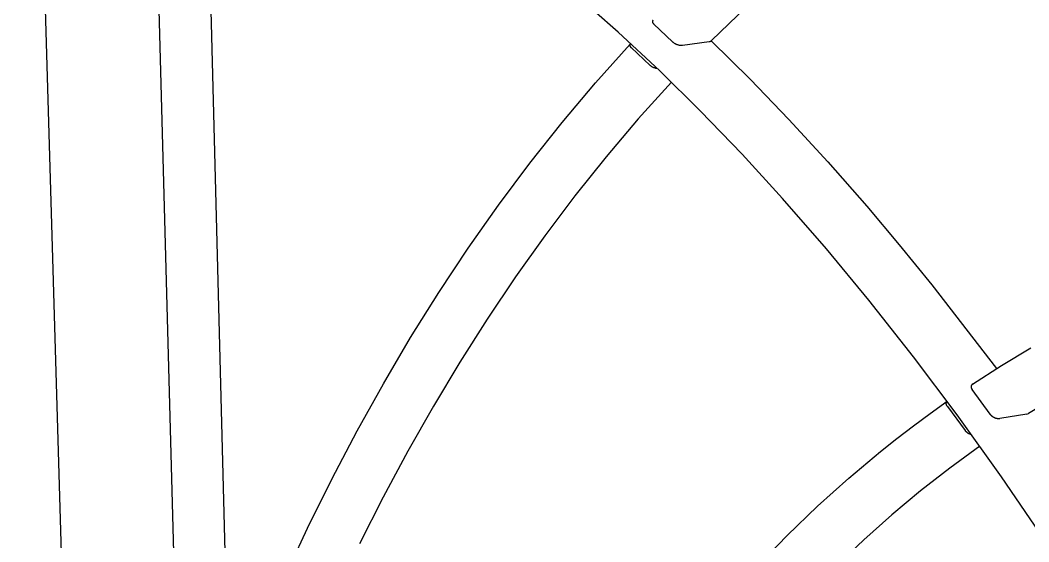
# Model space of a CAD drawing. Header units: millimetres. Extents: x -1576 to 3664, y -445 to 3215.
# Drawn here: x -696.3 to -353.6, y 567.4 to 744.7 of the extents above; entities that cross this region are included whole.
import ezdxf

# ---------------------------------------------------------------- set-up
doc = ezdxf.new("R2010")
doc.units = ezdxf.units.MM
doc.header["$MEASUREMENT"] = 0
doc.layers.add('Utwórz2D linie widoczne', color=7, linetype='Continuous', true_color=0x000000)

msp = doc.modelspace()

# ---------------------------------------------------------------- linework, layer by layer
at = {"layer": 'Utwórz2D linie widoczne'}
for p, q in [((-679.07, 457.48), (-696.29, 1038.67)), ((-641.68, 474.88), (-656.8, 1034.65)), ((-633.63, 830.26), (-625.37, 510.31)), ((-493.07, 740.55), (-501.33, 747.89)), ((-449.61, 749.11), (-461.35, 737.71)), ((-481.46, 744.3), (-481.47, 744.27)), ((-481.47, 744.27), (-481.47, 744.24)), ((-481.47, 744.24), (-481.47, 744.21)), ((-481.47, 744.21), (-481.47, 744.18)), ((-481.47, 744.18), (-481.47, 744.15)), ((-481.47, 744.15), (-481.47, 744.12)), ((-481.47, 744.12), (-481.47, 744.09)), ((-481.45, 744.36), (-481.46, 744.33)), ((-481.46, 744.33), (-481.46, 744.3)), ((-481.47, 744.09), (-481.46, 744.06)), ((-481.46, 744.06), (-481.46, 744.03)), ((-481.46, 744.03), (-481.45, 744)), ((-481.44, 744.39), (-481.45, 744.36)), ((-481.45, 744), (-481.44, 743.97)), ((-481.43, 744.45), (-481.44, 744.42)), ((-481.44, 744.42), (-481.44, 744.39)), ((-481.44, 743.97), (-481.44, 743.94)), ((-481.44, 743.94), (-481.43, 743.92)), ((-481.42, 744.47), (-481.43, 744.45)), ((-481.43, 743.92), (-481.42, 743.89)), ((-481.41, 744.5), (-481.42, 744.47)), ((-481.42, 743.89), (-481.41, 743.86)), ((-481.4, 744.53), (-481.41, 744.5)), ((-481.41, 743.86), (-481.4, 743.83)), ((-481.38, 744.56), (-481.4, 744.53)), ((-481.4, 743.83), (-481.38, 743.8)), ((-481.37, 744.58), (-481.38, 744.56)), ((-481.38, 743.8), (-481.37, 743.78)), ((-481.36, 744.61), (-481.37, 744.58)), ((-481.37, 743.78), (-481.36, 743.75)), ((-481.34, 744.64), (-481.36, 744.61)), ((-481.36, 743.75), (-481.34, 743.73)), ((-481.33, 744.66), (-481.34, 744.64)), ((-481.34, 743.73), (-481.32, 743.7)), ((-481.32, 743.7), (-481.31, 743.68)), ((-478.95, 727.4), (-493.07, 740.55)), ((-481.31, 743.68), (-481.29, 743.65)), ((-481.29, 743.65), (-481.27, 743.63)), ((-481.27, 743.63), (-481.25, 743.61)), ((-481.25, 743.61), (-481.23, 743.58)), ((-481.23, 743.58), (-481.21, 743.56)), ((-481.21, 743.56), (-481.19, 743.54)), ((-481.19, 743.54), (-481.17, 743.52)), ((-481.17, 743.52), (-481.14, 743.5)), ((-481.14, 743.5), (-481.12, 743.48)), ((-481.12, 743.48), (-481.1, 743.47)), ((-481.1, 743.47), (-481.07, 743.45)), ((-481.07, 743.45), (-481.05, 743.43)), ((-481.05, 743.43), (-474.53, 737.24)), ((-474.53, 737.24), (-474.41, 737.14)), ((-474.41, 737.14), (-474.29, 737.04)), ((-474.29, 737.04), (-474.16, 736.95)), ((-474.16, 736.95), (-474.03, 736.86)), ((-474.03, 736.86), (-473.9, 736.78)), ((-471.2, 736.15), (-462.15, 737.38)), ((-462.15, 737.38), (-462.1, 737.39)), ((-462.1, 737.39), (-462.05, 737.39)), ((-462.05, 737.39), (-462, 737.4)), ((-462, 737.4), (-461.96, 737.41)), ((-461.96, 737.41), (-461.91, 737.42)), ((-461.91, 737.42), (-461.86, 737.44)), ((-461.86, 737.44), (-461.81, 737.45)), ((-461.81, 737.45), (-461.77, 737.47)), ((-461.77, 737.47), (-461.72, 737.49)), ((-461.72, 737.49), (-461.68, 737.51)), ((-461.68, 737.51), (-461.63, 737.53)), ((-461.63, 737.53), (-461.59, 737.55)), ((-461.59, 737.55), (-461.55, 737.57)), ((-461.55, 737.57), (-461.5, 737.6)), ((-461.51, 737.59), (-448.3, 724.56)), ((-461.5, 737.6), (-461.46, 737.63)), ((-461.46, 737.63), (-461.42, 737.65)), ((-461.42, 737.65), (-461.38, 737.68)), ((-461.38, 737.68), (-461.35, 737.71)), ((-500.79, 723.41), (-489.05, 736.49)), ((-489.17, 736.23), (-489.18, 736.22)), ((-489.18, 736.22), (-489.18, 736.21)), ((-489.18, 736.21), (-489.18, 736.2)), ((-489.18, 736.2), (-489.18, 736.19)), ((-489.18, 736.19), (-489.18, 736.18)), ((-489.18, 736.18), (-489.18, 736.17)), ((-489.18, 736.17), (-489.18, 736.16)), ((-489.18, 736.16), (-489.18, 736.15)), ((-489.18, 736.15), (-489.18, 736.14)), ((-489.18, 736.14), (-489.18, 736.13)), ((-489.18, 736.13), (-489.18, 736.11)), ((-489.18, 736.11), (-489.18, 736.09)), ((-489.18, 736.09), (-489.18, 736.07)), ((-489.18, 736.07), (-489.18, 736.06)), ((-489.18, 736.06), (-489.18, 736.05)), ((-489.18, 736.05), (-489.18, 736.04)), ((-489.18, 736.04), (-489.17, 736.02)), ((-489.16, 736.27), (-489.17, 736.26)), ((-489.17, 736.26), (-489.17, 736.25)), ((-489.17, 736.25), (-489.17, 736.24)), ((-489.17, 736.24), (-489.17, 736.23)), ((-489.17, 736.02), (-489.17, 735.99)), ((-489.17, 735.99), (-489.16, 735.97)), ((-489.15, 736.31), (-489.16, 736.3)), ((-489.16, 736.3), (-489.16, 736.28)), ((-489.16, 736.28), (-489.16, 736.27)), ((-489.16, 735.97), (-489.16, 735.95)), ((-489.16, 735.95), (-489.15, 735.92)), ((-489.14, 736.34), (-489.15, 736.33)), ((-489.15, 736.33), (-489.15, 736.32)), ((-489.15, 736.32), (-489.15, 736.31)), ((-489.15, 735.92), (-489.14, 735.9)), ((-489.13, 736.36), (-489.14, 736.35)), ((-489.14, 736.35), (-489.14, 736.34)), ((-489.14, 735.9), (-489.14, 735.88)), ((-489.14, 735.88), (-489.13, 735.85)), ((-489.12, 736.38), (-489.13, 736.37)), ((-489.13, 736.37), (-489.13, 736.36)), ((-489.13, 736.36), (-489.13, 736.36)), ((-489.13, 735.85), (-489.12, 735.83)), ((-489.11, 736.4), (-489.12, 736.39)), ((-489.12, 736.39), (-489.12, 736.38)), ((-489.12, 735.83), (-489.11, 735.81)), ((-489.1, 736.42), (-489.11, 736.41)), ((-489.11, 736.41), (-489.11, 736.4)), ((-489.11, 735.81), (-489.09, 735.78)), ((-489.09, 736.43), (-489.1, 736.42)), ((-489.08, 736.45), (-489.09, 736.44)), ((-489.09, 736.44), (-489.09, 736.43)), ((-489.09, 735.78), (-489.08, 735.76)), ((-489.07, 736.46), (-489.08, 736.45)), ((-489.08, 735.76), (-489.07, 735.74)), ((-489.06, 736.48), (-489.07, 736.47)), ((-489.07, 736.47), (-489.07, 736.46)), ((-489.07, 735.74), (-489.06, 735.71)), ((-489.05, 736.49), (-489.06, 736.48)), ((-489.06, 735.71), (-489.04, 735.69)), ((-489.04, 736.51), (-489.05, 736.49)), ((-489.02, 736.52), (-489.04, 736.51)), ((-489.04, 735.69), (-489.03, 735.67)), ((-489.03, 735.67), (-489.01, 735.64)), ((-489, 736.54), (-489.02, 736.52)), ((-489.01, 735.64), (-488.99, 735.62)), ((-488.99, 736.56), (-489, 736.54)), ((-488.97, 736.57), (-488.99, 736.56)), ((-488.99, 735.62), (-488.98, 735.59)), ((-488.98, 735.59), (-488.96, 735.57)), ((-488.95, 736.59), (-488.97, 736.57)), ((-488.96, 735.57), (-488.92, 735.53)), ((-488.93, 736.61), (-488.95, 736.59)), ((-488.91, 736.62), (-488.93, 736.61)), ((-488.92, 735.53), (-488.9, 735.5)), ((-488.89, 736.63), (-488.91, 736.62)), ((-488.9, 735.5), (-488.88, 735.48)), ((-488.87, 736.65), (-488.89, 736.63)), ((-488.88, 735.48), (-488.83, 735.43)), ((-488.85, 736.66), (-488.87, 736.65)), ((-488.82, 736.67), (-488.85, 736.66)), ((-488.83, 735.43), (-488.79, 735.38)), ((-488.79, 735.38), (-488.74, 735.33)), ((-488.74, 735.33), (-482.27, 729.27)), ((-473.9, 736.78), (-473.76, 736.7)), ((-473.76, 736.7), (-473.62, 736.63)), ((-473.62, 736.63), (-473.48, 736.56)), ((-473.48, 736.56), (-473.34, 736.5)), ((-473.34, 736.5), (-473.2, 736.44)), ((-473.2, 736.44), (-473.05, 736.38)), ((-473.05, 736.38), (-472.9, 736.34)), ((-472.9, 736.34), (-472.75, 736.29)), ((-472.75, 736.29), (-472.6, 736.26)), ((-472.6, 736.26), (-472.44, 736.22)), ((-472.44, 736.22), (-472.29, 736.19)), ((-472.29, 736.19), (-472.14, 736.17)), ((-472.14, 736.17), (-471.98, 736.16)), ((-471.98, 736.16), (-471.82, 736.14)), ((-471.82, 736.14), (-471.67, 736.14)), ((-471.67, 736.14), (-471.51, 736.14)), ((-471.51, 736.14), (-471.35, 736.14)), ((-471.35, 736.14), (-471.2, 736.15)), ((-482.15, 729.18), (-482.27, 729.27)), ((-482.04, 729.09), (-482.15, 729.18)), ((-481.91, 729), (-482.04, 729.09)), ((-481.79, 728.92), (-481.91, 729)), ((-481.66, 728.84), (-481.79, 728.92)), ((-481.53, 728.76), (-481.66, 728.84)), ((-481.4, 728.69), (-481.53, 728.76)), ((-481.26, 728.63), (-481.4, 728.69)), ((-481.12, 728.57), (-481.26, 728.63)), ((-480.98, 728.51), (-481.12, 728.57)), ((-480.84, 728.46), (-480.98, 728.51)), ((-480.7, 728.41), (-480.84, 728.46)), ((-480.55, 728.37), (-480.7, 728.41)), ((-480.41, 728.33), (-480.55, 728.37)), ((-480.26, 728.29), (-480.41, 728.33)), ((-480.11, 728.27), (-480.26, 728.29)), ((-479.97, 728.24), (-480.11, 728.27)), ((-479.82, 728.22), (-479.97, 728.24)), ((-465.2, 713.86), (-478.95, 727.4)), ((-512.15, 709.93), (-500.79, 723.41)), ((-475, 723.58), (-486.27, 711.09)), ((-448.3, 724.56), (-435.08, 710.85)), ((-451.03, 699.14), (-465.2, 713.86)), ((-523.16, 696.05), (-512.15, 709.93)), ((-486.27, 711.09), (-497.2, 698.22)), ((-435.08, 710.85), (-421.86, 696.48)), ((-437.24, 684.07), (-451.03, 699.14)), ((-533.8, 681.79), (-523.16, 696.05)), ((-497.2, 698.22), (-507.8, 684.97)), ((-421.86, 696.48), (-408.64, 681.43)), ((-507.8, 684.97), (-518.06, 671.37)), ((-422.38, 666.99), (-437.24, 684.07)), ((-544.09, 667.15), (-533.8, 681.79)), ((-408.64, 681.43), (-397.58, 668.31)), ((-518.06, 671.37), (-528, 657.4)), ((-397.58, 668.31), (-386.54, 654.73)), ((-554.04, 652.15), (-544.09, 667.15)), ((-407.94, 649.54), (-422.38, 666.99)), ((-528, 657.4), (-537.62, 643.09)), ((-386.54, 654.73), (-364.57, 626.22)), ((-563.64, 636.79), (-554.04, 652.15)), ((-392.71, 630.2), (-407.94, 649.54)), ((-537.62, 643.09), (-546.91, 628.44)), ((-572.9, 621.09), (-563.64, 636.79)), ((-362.91, 627.27), (-352.89, 633.25)), ((-546.91, 628.44), (-555.9, 613.47)), ((-377.93, 610.51), (-392.71, 630.2)), ((-372.74, 620.97), (-362.91, 627.27)), ((-581.82, 605.05), (-572.9, 621.09)), ((-373.15, 620.33), (-373.16, 620.29)), ((-373.14, 620.37), (-373.15, 620.33)), ((-373.12, 620.41), (-373.14, 620.37)), ((-373.11, 620.45), (-373.12, 620.41)), ((-373.09, 620.49), (-373.11, 620.45)), ((-373.07, 620.53), (-373.09, 620.49)), ((-373.06, 620.57), (-373.07, 620.53)), ((-373.04, 620.61), (-373.06, 620.57)), ((-373.01, 620.65), (-373.04, 620.61)), ((-372.99, 620.68), (-373.01, 620.65)), ((-372.97, 620.72), (-372.99, 620.68)), ((-372.94, 620.76), (-372.97, 620.72)), ((-372.92, 620.79), (-372.94, 620.76)), ((-372.89, 620.82), (-372.92, 620.79)), ((-372.86, 620.86), (-372.89, 620.82)), ((-372.83, 620.89), (-372.86, 620.86)), ((-372.8, 620.92), (-372.83, 620.89)), ((-372.77, 620.95), (-372.8, 620.92)), ((-372.74, 620.97), (-372.77, 620.95)), ((-373.18, 620.12), (-373.19, 620.08)), ((-373.19, 620.08), (-373.19, 620.03)), ((-373.19, 620.03), (-373.19, 619.99)), ((-373.19, 619.99), (-373.19, 619.95)), ((-373.19, 619.95), (-373.18, 619.91)), ((-373.17, 620.21), (-373.18, 620.16)), ((-373.18, 620.16), (-373.18, 620.12)), ((-373.18, 619.91), (-373.18, 619.86)), ((-373.18, 619.86), (-373.17, 619.82)), ((-373.16, 620.29), (-373.17, 620.25)), ((-373.17, 620.25), (-373.17, 620.21)), ((-373.17, 619.82), (-373.17, 619.78)), ((-373.17, 619.78), (-373.16, 619.74)), ((-373.16, 619.74), (-373.15, 619.69)), ((-373.15, 619.69), (-373.13, 619.65)), ((-373.13, 619.65), (-373.12, 619.61)), ((-373.12, 619.61), (-373.11, 619.57)), ((-373.11, 619.57), (-373.09, 619.53)), ((-373.09, 619.53), (-373.07, 619.49)), ((-373.07, 619.49), (-373.05, 619.45)), ((-373.05, 619.45), (-373.03, 619.41)), ((-373.03, 619.41), (-373.01, 619.38)), ((-373.01, 619.38), (-372.99, 619.34)), ((-372.99, 619.34), (-372.97, 619.31)), ((-372.97, 619.31), (-372.94, 619.27)), ((-372.94, 619.27), (-372.91, 619.24)), ((-372.91, 619.24), (-372.89, 619.2)), ((-372.89, 619.2), (-372.86, 619.17)), ((-372.86, 619.17), (-372.83, 619.14)), ((-372.83, 619.14), (-372.8, 619.11)), ((-366.75, 610.76), (-372.8, 619.11)), ((-343.62, 617.1), (-353.68, 610.96)), ((-555.9, 613.47), (-564.56, 598.17)), ((-387.09, 611.02), (-381.33, 615.13)), ((-381.63, 614.31), (-381.62, 614.35)), ((-381.62, 614.27), (-381.63, 614.31)), ((-381.62, 614.44), (-381.61, 614.49)), ((-381.62, 614.4), (-381.62, 614.44)), ((-381.62, 614.35), (-381.62, 614.4)), ((-381.62, 614.22), (-381.62, 614.27)), ((-381.62, 614.18), (-381.62, 614.22)), ((-381.61, 614.13), (-381.62, 614.18)), ((-381.61, 614.53), (-381.6, 614.57)), ((-381.61, 614.49), (-381.61, 614.53)), ((-381.61, 614.09), (-381.61, 614.13)), ((-381.6, 614.05), (-381.61, 614.09)), ((-381.6, 614.57), (-381.59, 614.61)), ((-381.59, 614), (-381.6, 614.05)), ((-381.59, 614.61), (-381.58, 614.66)), ((-381.58, 613.96), (-381.59, 614)), ((-381.58, 614.66), (-381.56, 614.7)), ((-381.57, 613.92), (-381.58, 613.96)), ((-381.55, 613.88), (-381.57, 613.92)), ((-381.56, 614.7), (-381.55, 614.74)), ((-381.55, 614.74), (-381.53, 614.78)), ((-381.54, 613.84), (-381.55, 613.88)), ((-381.52, 613.8), (-381.54, 613.84)), ((-381.53, 614.78), (-381.51, 614.82)), ((-381.5, 613.76), (-381.52, 613.8)), ((-381.51, 614.82), (-381.5, 614.86)), ((-381.5, 614.86), (-381.48, 614.9)), ((-381.48, 613.72), (-381.5, 613.76)), ((-381.48, 614.9), (-381.45, 614.94)), ((-381.46, 613.68), (-381.48, 613.72)), ((-381.44, 613.64), (-381.46, 613.68)), ((-381.45, 614.94), (-381.43, 614.98)), ((-381.42, 613.6), (-381.44, 613.64)), ((-381.43, 614.98), (-381.41, 615.01)), ((-381.39, 613.57), (-381.42, 613.6)), ((-381.41, 615.01), (-381.38, 615.05)), ((-381.36, 613.53), (-381.39, 613.57)), ((-381.38, 615.05), (-381.36, 615.09)), ((-381.36, 615.09), (-381.33, 615.12)), ((-381.34, 613.5), (-381.36, 613.53)), ((-381.31, 613.46), (-381.34, 613.5)), ((-381.28, 613.43), (-381.31, 613.46)), ((-392.77, 606.82), (-387.09, 611.02)), ((-381.25, 613.4), (-381.28, 613.43)), ((-381.25, 613.4), (-375.24, 605.18)), ((-362.87, 589.46), (-377.93, 610.51)), ((-366.75, 610.76), (-366.67, 610.65)), ((-366.67, 610.65), (-366.58, 610.56)), ((-366.58, 610.56), (-366.5, 610.46)), ((-366.5, 610.46), (-366.41, 610.37)), ((-366.41, 610.37), (-366.31, 610.28)), ((-366.31, 610.28), (-366.22, 610.19)), ((-366.22, 610.19), (-366.12, 610.11)), ((-366.12, 610.11), (-366.02, 610.03)), ((-366.02, 610.03), (-365.92, 609.95)), ((-354.26, 610.75), (-363.47, 609.27)), ((-354.26, 610.75), (-353.68, 610.96)), ((-398.39, 602.5), (-392.77, 606.82)), ((-365.92, 609.95), (-365.81, 609.88)), ((-365.81, 609.88), (-365.7, 609.81)), ((-365.7, 609.81), (-365.59, 609.74)), ((-365.59, 609.74), (-365.47, 609.68)), ((-365.47, 609.68), (-365.36, 609.62)), ((-365.36, 609.62), (-365.24, 609.57)), ((-365.24, 609.57), (-365.12, 609.52)), ((-365.12, 609.52), (-365, 609.48)), ((-365, 609.48), (-364.88, 609.43)), ((-364.88, 609.43), (-364.75, 609.4)), ((-364.75, 609.4), (-364.63, 609.36)), ((-364.63, 609.36), (-364.5, 609.34)), ((-364.5, 609.34), (-364.38, 609.31)), ((-364.38, 609.31), (-364.25, 609.29)), ((-364.25, 609.29), (-364.12, 609.28)), ((-364.12, 609.28), (-363.99, 609.27)), ((-363.99, 609.27), (-363.86, 609.26)), ((-363.86, 609.26), (-363.73, 609.26)), ((-363.73, 609.26), (-363.6, 609.26)), ((-363.6, 609.26), (-363.47, 609.27)), ((-590.41, 588.68), (-581.82, 605.05)), ((-375.15, 605.08), (-375.24, 605.18)), ((-375.07, 604.98), (-375.15, 605.08)), ((-374.98, 604.88), (-375.07, 604.98)), ((-374.88, 604.79), (-374.98, 604.88)), ((-374.79, 604.7), (-374.88, 604.79)), ((-374.69, 604.61), (-374.79, 604.7)), ((-374.58, 604.52), (-374.69, 604.61)), ((-374.48, 604.44), (-374.58, 604.52)), ((-374.37, 604.37), (-374.48, 604.44)), ((-374.26, 604.29), (-374.37, 604.37)), ((-374.15, 604.22), (-374.26, 604.29)), ((-374.03, 604.16), (-374.15, 604.22)), ((-373.91, 604.1), (-374.03, 604.16)), ((-373.79, 604.04), (-373.91, 604.1)), ((-373.67, 603.98), (-373.79, 604.04)), ((-373.55, 603.94), (-373.67, 603.98)), ((-373.42, 603.89), (-373.55, 603.94)), ((-373.29, 603.85), (-373.42, 603.89)), ((-373.17, 603.81), (-373.29, 603.85)), ((-373.04, 603.78), (-373.17, 603.81)), ((-403.93, 598.09), (-398.39, 602.5)), ((-370.24, 599.89), (-380.43, 592.44)), ((-564.56, 598.17), (-572.92, 582.56)), ((-414.79, 588.96), (-403.93, 598.09)), ((-380.43, 592.44), (-390.38, 584.65)), ((-348.27, 568.09), (-362.87, 589.46)), ((-598.67, 572), (-590.41, 588.68)), ((-425.38, 579.44), (-414.79, 588.96)), ((-390.38, 584.65), (-400.11, 576.54)), ((-572.92, 582.56), (-580.97, 566.64)), ((-435.69, 569.53), (-425.38, 579.44)), ((-400.11, 576.54), (-409.61, 568.09)), ((-606.6, 554.99), (-598.67, 572)), ((-445.71, 559.24), (-435.69, 569.53)), ((-409.61, 568.09), (-418.89, 559.33))]:
    msp.add_line(p, q, dxfattribs=at)

doc.saveas('drawing.dxf')
